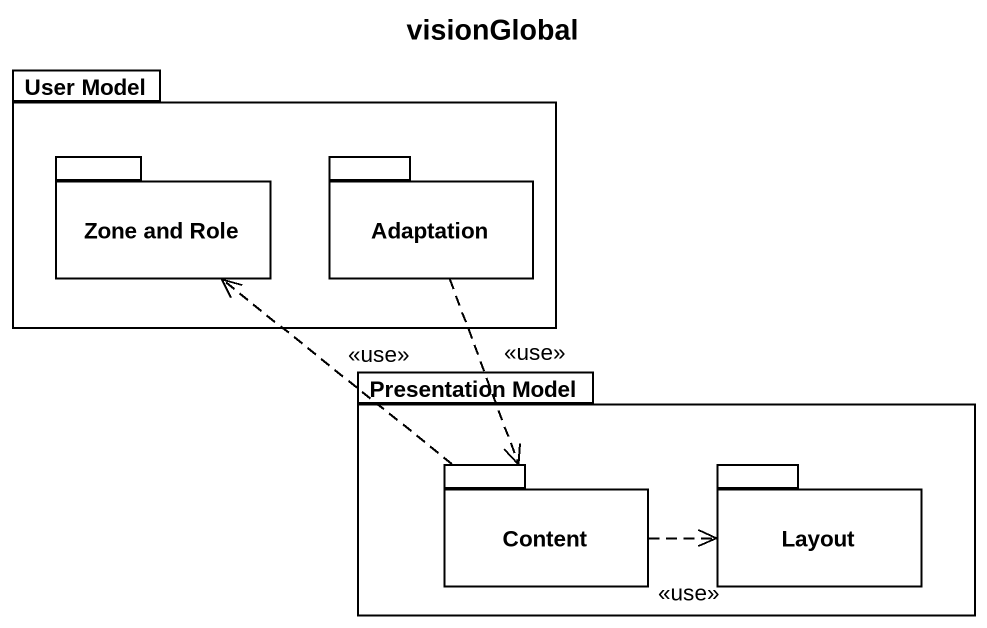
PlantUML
@startuml
title visionGlobal
package "User Model" as User_Model {
  package "Zone and Role" as Zone_and_Role {
  }
  package Adaptation {
  }
}
package "Presentation Model" as Presentation_Model {
  package Content {
  }
  package Layout {
  }
}
Adaptation ..> Content : <<use>>
Content .up.> Zone_and_Role : <<use>>
Content .right.> Layout : <<use>>
@enduml
